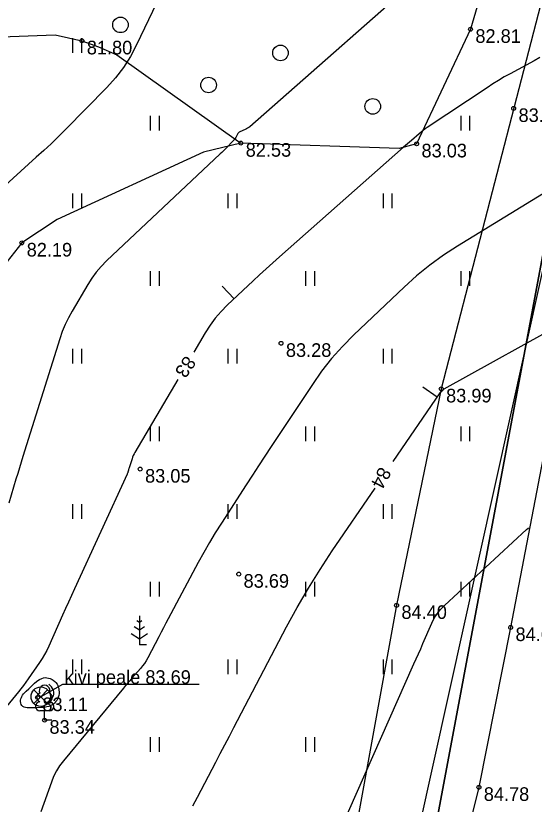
# Model space of a CAD drawing. Extents: x 628712 to 629616, y 6451157 to 6452671.
# Drawn here: x 629119.17 to 629145.88, y 6451592.87 to 6451633.48 of the extents above; entities that cross this region are included whole.
import ezdxf

# ---------------------------------------------------------------- set-up
doc = ezdxf.new("R2010")
doc.units = 0
for name, color, linetype in [('ABIJOONIS', 7, 'Continuous'), ('AED', 7, 'Continuous'), ('ALUSVORK', 7, 'Continuous'), ('HALJASTUS', 7, 'Continuous'), ('HORISONTAAL-EH2000', 7, 'Continuous'), ('KORGUS-EH2000', 7, 'Continuous'), ('MOOTPIIR', 7, 'Continuous'), ('PIIR', 7, 'Continuous'), ('PUU', 7, 'Continuous'), ('RELJEEF', 7, 'Continuous')]:
    doc.layers.add(name, color=color, linetype=linetype)

msp = doc.modelspace()

# ---------------------------------------------------------------- linework, layer by layer
at = {"layer": 'ABIJOONIS'}
msp.add_lwpolyline([(629128.619, 6451599.033), (629121.574, 6451599.033), (629120.454, 6451598.412)], dxfattribs=at)
at = {"layer": 'AED'}
msp.add_lwpolyline([(629147.829, 6451640.354), (629141.086, 6451614.269), (629138.785, 6451603.119), (629133.431, 6451573.637), (629131.608, 6451560.874), (629127.998, 6451539.008), (629126.057, 6451524.294), (629120.77, 6451526.607)], dxfattribs=at)
at = {"layer": 'ALUSVORK'}
for points in [[(629120.1, 6451598.766), (629120.454, 6451598.412), (629120.808, 6451598.766)], [(629120.808, 6451598.058), (629120.454, 6451598.412), (629120.1, 6451598.058)]]:
    msp.add_lwpolyline(points, dxfattribs=at)
msp.add_circle((629120.454, 6451598.412), 0.5, dxfattribs=at)
at = {"layer": 'HALJASTUS'}
for p, q in [((629122.095, 6451632.334), (629122.095, 6451631.573)), ((629122.55, 6451632.334), (629122.55, 6451631.573)), ((629126.095, 6451628.334), (629126.095, 6451627.573)), ((629126.55, 6451628.334), (629126.55, 6451627.573)), ((629142.095, 6451628.334), (629142.095, 6451627.573)), ((629142.55, 6451628.334), (629142.55, 6451627.573)), ((629122.095, 6451624.334), (629122.095, 6451623.573)), ((629122.55, 6451624.334), (629122.55, 6451623.573)), ((629130.095, 6451624.334), (629130.095, 6451623.573)), ((629130.55, 6451624.334), (629130.55, 6451623.573)), ((629138.095, 6451624.334), (629138.095, 6451623.573)), ((629138.55, 6451624.334), (629138.55, 6451623.573)), ((629126.095, 6451620.334), (629126.095, 6451619.573)), ((629126.55, 6451620.334), (629126.55, 6451619.573)), ((629134.095, 6451620.334), (629134.095, 6451619.573)), ((629134.55, 6451620.334), (629134.55, 6451619.573)), ((629142.095, 6451620.334), (629142.095, 6451619.573)), ((629142.55, 6451620.334), (629142.55, 6451619.573)), ((629122.095, 6451616.334), (629122.095, 6451615.573)), ((629122.55, 6451616.334), (629122.55, 6451615.573)), ((629130.095, 6451616.334), (629130.095, 6451615.573)), ((629130.55, 6451616.334), (629130.55, 6451615.573)), ((629138.095, 6451616.334), (629138.095, 6451615.573)), ((629138.55, 6451616.334), (629138.55, 6451615.573)), ((629126.095, 6451612.334), (629126.095, 6451611.573)), ((629126.55, 6451612.334), (629126.55, 6451611.573)), ((629134.095, 6451612.334), (629134.095, 6451611.573)), ((629134.55, 6451612.334), (629134.55, 6451611.573)), ((629142.095, 6451612.334), (629142.095, 6451611.573)), ((629142.55, 6451612.334), (629142.55, 6451611.573)), ((629122.095, 6451608.334), (629122.095, 6451607.573)), ((629122.55, 6451608.334), (629122.55, 6451607.573)), ((629130.095, 6451608.334), (629130.095, 6451607.573)), ((629130.55, 6451608.334), (629130.55, 6451607.573)), ((629138.095, 6451608.334), (629138.095, 6451607.573)), ((629138.55, 6451608.334), (629138.55, 6451607.573)), ((629126.095, 6451604.334), (629126.095, 6451603.573)), ((629126.55, 6451604.334), (629126.55, 6451603.573)), ((629134.095, 6451604.334), (629134.095, 6451603.573)), ((629134.55, 6451604.334), (629134.55, 6451603.573)), ((629142.095, 6451604.334), (629142.095, 6451603.573)), ((629142.55, 6451604.334), (629142.55, 6451603.573)), ((629122.095, 6451600.334), (629122.095, 6451599.573)), ((629122.55, 6451600.334), (629122.55, 6451599.573)), ((629130.095, 6451600.334), (629130.095, 6451599.573)), ((629130.55, 6451600.334), (629130.55, 6451599.573)), ((629138.095, 6451600.334), (629138.095, 6451599.573)), ((629138.55, 6451600.334), (629138.55, 6451599.573)), ((629126.095, 6451596.334), (629126.095, 6451595.573)), ((629126.55, 6451596.334), (629126.55, 6451595.573)), ((629134.095, 6451596.334), (629134.095, 6451595.573)), ((629134.55, 6451596.334), (629134.55, 6451595.573))]:
    msp.add_line(p, q, dxfattribs=at)
for points in [[(629114.226, 6451649.089), (629112.41, 6451642.819), (629112.197, 6451641.533), (629112.111, 6451633.581), (629112.047, 6451633.04), (629112.26, 6451632.589), (629113.277, 6451632.216), (629121.201, 6451632.503), (629122.577, 6451632.196), (629123.436, 6451631.88), (629124.37, 6451631.476), (629130.762, 6451626.925)], [(629128.024, 6451517.256), (629128.41, 6451531.316), (629129.841, 6451544.754), (629131.264, 6451552.451), (629150.146, 6451637.649), (629151.557, 6451640.857), (629154.55, 6451645.573), (629160.926, 6451645.14)], [(629140.806, 6451642.17), (629144.541, 6451641.22), (629144.811, 6451640.333), (629142.595, 6451632.79), (629139.82, 6451626.89), (629138.913, 6451626.643), (629130.762, 6451626.925), (629128.843, 6451626.459), (629121.301, 6451622.996), (629119.48, 6451621.785), (629118.534, 6451620.58), (629114.81, 6451610.923), (629114.146, 6451610.417)]]:
    msp.add_lwpolyline(points, dxfattribs=at)
for centre in [(629124.562, 6451633.014), (629132.804, 6451631.571), (629129.101, 6451629.917), (629137.559, 6451628.816)]:
    msp.add_circle(centre, 0.4, dxfattribs=at)
at = {"layer": 'HORISONTAAL-EH2000'}
for p, q in [((629129.796, 6451619.56), (629130.413, 6451618.905)), ((629140.142, 6451614.367), (629140.885, 6451613.86))]:
    msp.add_line(p, q, dxfattribs=at)
for points in [[(629141.137, 6451636.511), (629131.218, 6451627.77), (629131.166, 6451627.728), (629131.112, 6451627.69), (629131.054, 6451627.658), (629130.994, 6451627.629), (629130.714, 6451627.511), (629130.672, 6451627.489), (629130.636, 6451627.46), (629130.607, 6451627.426), (629130.583, 6451627.385), (629130.499, 6451627.209), (629130.476, 6451627.166), (629130.451, 6451627.126), (629130.421, 6451627.088), (629130.389, 6451627.052), (629130.008, 6451626.665), (629129.933, 6451626.59), (629129.857, 6451626.515), (629129.78, 6451626.44), (629129.703, 6451626.367), (629123.849, 6451620.857), (629123.573, 6451620.578), (629123.318, 6451620.281), (629123.085, 6451619.967), (629122.874, 6451619.636), (629122.073, 6451618.276), (629121.883, 6451617.931), (629121.714, 6451617.578), (629121.565, 6451617.215), (629121.437, 6451616.843), (629119.539, 6451610.787), (629119.447, 6451610.493), (629119.356, 6451610.199), (629119.266, 6451609.905), (629119.177, 6451609.611), (629118.804, 6451608.379)], [(629127.261, 6451635.902), (629125.396, 6451631.984), (629125.081, 6451631.386), (629124.72, 6451630.821), (629124.312, 6451630.288), (629123.858, 6451629.788), (629121.722, 6451627.62), (629121.357, 6451627.254), (629120.986, 6451626.895), (629120.609, 6451626.541), (629120.227, 6451626.193), (629118.226, 6451624.399), (629118.079, 6451624.256), (629117.945, 6451624.101), (629117.825, 6451623.936), (629117.718, 6451623.76), (629117.32, 6451623.035), (629117.224, 6451622.852), (629117.135, 6451622.665), (629117.054, 6451622.475), (629116.98, 6451622.282), (629116.676, 6451621.435)], [(629146.173, 6451631.341), (629145.869, 6451631.169), (629144.641, 6451630.501), (629144.336, 6451630.331), (629144.035, 6451630.154), (629143.738, 6451629.97), (629143.445, 6451629.78), (629140.366, 6451627.73), (629140.258, 6451627.656), (629140.152, 6451627.577), (629140.048, 6451627.496), (629139.947, 6451627.411), (629139.548, 6451627.065), (629139.448, 6451626.978), (629139.348, 6451626.891), (629139.249, 6451626.804), (629139.15, 6451626.717), (629132.748, 6451621.064), (629132.406, 6451620.759), (629132.067, 6451620.452), (629131.73, 6451620.142), (629131.395, 6451619.83), (629130.061, 6451618.574), (629129.741, 6451618.25), (629129.445, 6451617.906), (629129.175, 6451617.542), (629128.93, 6451617.157), (629128.346, 6451616.166)], [(629148.488, 6451625.642), (629141.931, 6451621.623), (629141.199, 6451621.149), (629140.496, 6451620.637), (629139.82, 6451620.09), (629139.172, 6451619.506), (629136.582, 6451617.047), (629135.994, 6451616.455), (629135.441, 6451615.833), (629134.925, 6451615.181), (629134.446, 6451614.498), (629132.327, 6451611.292), (629132.003, 6451610.801), (629131.68, 6451610.309), (629131.359, 6451609.817), (629131.039, 6451609.323), (629129.76, 6451607.348), (629129.445, 6451606.852), (629129.142, 6451606.348), (629128.849, 6451605.839), (629128.567, 6451605.323), (629127.02, 6451602.423), (629126.898, 6451602.193), (629126.776, 6451601.963), (629126.655, 6451601.733), (629126.535, 6451601.502), (629125.969, 6451600.414), (629125.888, 6451600.268), (629125.798, 6451600.128), (629125.699, 6451599.994), (629125.593, 6451599.866), (629125.149, 6451599.363), (629125.038, 6451599.237), (629124.929, 6451599.11), (629124.821, 6451598.982), (629124.713, 6451598.854), (629121.62, 6451595.111), (629121.428, 6451594.858), (629121.261, 6451594.591), (629121.119, 6451594.31), (629121, 6451594.015), (629120.463, 6451592.489)], [(629138.612, 6451610.525), (629141.024, 6451614.062), (629141.038, 6451614.083), (629141.054, 6451614.102), (629141.071, 6451614.121), (629141.089, 6451614.138), (629141.162, 6451614.207), (629141.181, 6451614.223), (629141.201, 6451614.239), (629141.222, 6451614.253), (629141.243, 6451614.266), (629147.74, 6451617.873), (629147.961, 6451618.005), (629148.172, 6451618.15), (629148.207, 6451618.177)], [(629127.51, 6451614.745), (629125.303, 6451610.997), (629125.259, 6451610.917), (629125.22, 6451610.835), (629125.185, 6451610.752), (629125.156, 6451610.665), (629125.009, 6451610.198), (629125, 6451610.171), (629124.992, 6451610.143), (629124.983, 6451610.115), (629124.975, 6451610.087), (629124.941, 6451609.976), (629124.933, 6451609.949), (629124.923, 6451609.922), (629124.912, 6451609.895), (629124.9, 6451609.868), (629122.191, 6451603.965), (629122.036, 6451603.627), (629121.882, 6451603.289), (629121.73, 6451602.95), (629121.578, 6451602.611), (629120.867, 6451601.017), (629120.763, 6451600.8), (629120.65, 6451600.587), (629120.527, 6451600.38), (629120.395, 6451600.179), (629119.814, 6451599.337), (629119.691, 6451599.163), (629119.565, 6451598.991), (629119.435, 6451598.822), (629119.302, 6451598.656), (629118.686, 6451597.9)], [(629128.291, 6451592.798), (629128.536, 6451593.238), (629129.469, 6451595.033), (629129.703, 6451595.481), (629129.936, 6451595.929), (629130.171, 6451596.377), (629130.405, 6451596.825), (629133.121, 6451602.004), (629133.666, 6451603.008), (629134.24, 6451603.995), (629134.841, 6451604.965), (629135.471, 6451605.918), (629137.677, 6451609.154)], [(629135.911, 6451591.609), (629139.683, 6451600.098), (629139.799, 6451600.36), (629139.915, 6451600.622), (629140.03, 6451600.884), (629140.145, 6451601.146), (629140.603, 6451602.197), (629140.729, 6451602.451), (629140.88, 6451602.688), (629141.054, 6451602.908), (629141.252, 6451603.111), (629145.479, 6451607.024), (629145.571, 6451607.087), (629145.66, 6451607.106)]]:
    msp.add_lwpolyline(points, dxfattribs=at)
at = {"layer": 'KORGUS-EH2000'}
for centre in [(629142.595, 6451632.79), (629122.577, 6451632.196), (629144.82, 6451628.714), (629130.762, 6451626.925), (629139.82, 6451626.89), (629119.48, 6451621.785), (629132.834, 6451616.615), (629141.086, 6451614.269), (629125.578, 6451610.137), (629130.654, 6451604.726), (629138.785, 6451603.119), (629144.662, 6451601.979), (629120.29, 6451598.369), (629120.653, 6451597.204), (629143.029, 6451593.746)]:
    msp.add_circle(centre, 0.1, dxfattribs=at)
at = {"layer": 'MOOTPIIR'}
msp.add_lwpolyline([(629154.575, 6451637.529), (629150.222, 6451625.529), (629146.754, 6451612.877), (629144.662, 6451601.979), (629143.029, 6451593.746), (629140.817, 6451584.842), (629138.293, 6451572.519), (629134.59, 6451560.225), (629135.91, 6451551.349), (629135.158, 6451543.588), (629131.675, 6451538.38), (629132.595, 6451523.504), (629116.786, 6451522.837), (629096.59, 6451531.142), (629084.589, 6451530.613), (629077.965, 6451529.08), (629069.02, 6451532.461), (629058.497, 6451534.959), (629047.4, 6451535.918), (629036.137, 6451539.783), (629026.203, 6451538.31)], dxfattribs=at)
at = {"layer": 'PIIR'}
for points in [[(629052.54, 6451595.5), (629096.15, 6451659.19), (629151.16, 6451647.02), (629127.99, 6451523.42), (629129.45, 6451403.6), (628980.53, 6451444.19), (628995.91, 6451467.47), (629004.11, 6451483.29), (629010.8, 6451499.48), (629020.73, 6451531.63), (629035.89, 6451567.86)], [(629127.99, 6451523.42), (629151.16, 6451647.02), (629212.19, 6451633.67), (629416.33, 6451576.63), (629421.18, 6451575.23), (629419.93, 6451567.28), (629422.43, 6451550.77), (629421.9, 6451528.68), (629421.18, 6451498.98), (629416.26, 6451482.55), (629411.85, 6451471.6), (629405.93, 6451440.08), (629395.85, 6451408.85), (629395.48, 6451394.18), (629392.32, 6451387.77), (629382.95, 6451349.89), (629236.05, 6451381.1), (629129.45, 6451403.6)]]:
    msp.add_lwpolyline(points, close=True, dxfattribs=at)
at = {"layer": 'PUU'}
for p, q in [((629125.535, 6451602.581), (629125.535, 6451601.081)), ((629125.535, 6451601.831), (629125.268, 6451602.009)), ((629125.535, 6451602.231), (629125.411, 6451602.314)), ((629125.659, 6451602.314), (629125.535, 6451602.231)), ((629125.802, 6451602.009), (629125.535, 6451601.831)), ((629125.111, 6451601.67), (629125.535, 6451601.388)), ((629125.535, 6451601.388), (629125.959, 6451601.67)), ((629125.895, 6451601.081), (629125.535, 6451601.081)), ((629120.893, 6451597.679), (629120.413, 6451597.679)), ((629120.653, 6451597.204), (629120.653, 6451597.679)), ((629121.033, 6451597.204), (629120.653, 6451597.204))]:
    msp.add_line(p, q, dxfattribs=at)
for centre, radius, start, end in [((629120.653, 6451598.724), 0.277, 332.5799, 207.4201), ((629120.483, 6451598.377), 0.233, 109.0217, 253.1415), ((629120.823, 6451598.377), 0.233, 286.8508, 70.9859), ((629120.416, 6451597.916), 0.238, 90.0016, 269.3953), ((629120.89, 6451597.916), 0.238, 270.6047, 89.9984)]:
    msp.add_arc(centre, radius, start, end, dxfattribs=at)
at = {"layer": 'RELJEEF'}
for points in [[(629119.415, 6451598.234), (629119.434, 6451598.309), (629119.455, 6451598.374), (629119.478, 6451598.427), (629119.508, 6451598.485), (629119.559, 6451598.555), (629119.621, 6451598.618), (629119.707, 6451598.695), (629119.844, 6451598.82), (629119.934, 6451598.91), (629120.062, 6451599.042), (629120.134, 6451599.113), (629120.231, 6451599.197), (629120.307, 6451599.252), (629120.395, 6451599.306), (629120.504, 6451599.356), (629120.593, 6451599.383), (629120.689, 6451599.394), (629120.773, 6451599.391), (629120.859, 6451599.375), (629120.936, 6451599.35), (629121.036, 6451599.303), (629121.098, 6451599.264), (629121.18, 6451599.196), (629121.236, 6451599.136), (629121.294, 6451599.054), (629121.327, 6451598.991), (629121.359, 6451598.91), (629121.382, 6451598.827), (629121.394, 6451598.745), (629121.399, 6451598.661), (629121.396, 6451598.569), (629121.382, 6451598.474), (629121.357, 6451598.384), (629121.318, 6451598.29), (629121.276, 6451598.215), (629121.222, 6451598.143), (629121.163, 6451598.078), (629121.107, 6451598.03), (629121.034, 6451597.98), (629120.948, 6451597.937), (629120.874, 6451597.909), (629120.772, 6451597.884), (629120.636, 6451597.863), (629120.479, 6451597.849), (629120.181, 6451597.836), (629119.919, 6451597.835), (629119.762, 6451597.841), (629119.667, 6451597.854), (629119.594, 6451597.876), (629119.535, 6451597.908), (629119.488, 6451597.954), (629119.454, 6451598.01), (629119.432, 6451598.087), (629119.42, 6451598.162), (629119.415, 6451598.234)], [(629120.8, 6451598.104), (629120.843, 6451598.149), (629120.911, 6451598.222), (629120.979, 6451598.296), (629121.047, 6451598.369), (629121.103, 6451598.451), (629121.128, 6451598.548), (629121.128, 6451598.647), (629121.107, 6451598.745), (629121.065, 6451598.835), (629121.002, 6451598.913), (629120.936, 6451598.988), (629120.87, 6451599.063)]]:
    msp.add_lwpolyline(points, dxfattribs=at)

# ---------------------------------------------------------------- texts
at = {"layer": 'ABIJOONIS'}
msp.add_text('kivi peale 83.69', height=0.7, dxfattribs=at).set_placement((629121.681, 6451599.073))
at = {"layer": 'HORISONTAAL-EH2000'}
for s, rotation, p in [('83', 235.6734, (629127.917, 6451616.021)), ('84', 242.5641, (629137.922, 6451610.296))]:
    msp.add_text(s, height=0.7, rotation=rotation, dxfattribs=at).set_placement(p)
at = {"layer": 'KORGUS-EH2000'}
for s, p in [('82.81', (629142.845, 6451632.09)), ('81.80', (629122.827, 6451631.496)), ('83.11', (629145.07, 6451628.014)), ('82.53', (629131.012, 6451626.225)), ('83.03', (629140.07, 6451626.19)), ('82.19', (629119.73, 6451621.085)), ('83.28', (629133.084, 6451615.915)), ('83.99', (629141.336, 6451613.569)), ('83.05', (629125.828, 6451609.437)), ('83.69', (629130.904, 6451604.026)), ('84.40', (629139.035, 6451602.419)), ('84.69', (629144.912, 6451601.279)), ('83.11', (629120.54, 6451597.669)), ('83.34', (629120.903, 6451596.504)), ('84.78', (629143.279, 6451593.046))]:
    msp.add_text(s, height=0.7, dxfattribs=at).set_placement(p)

doc.saveas('drawing.dxf')
